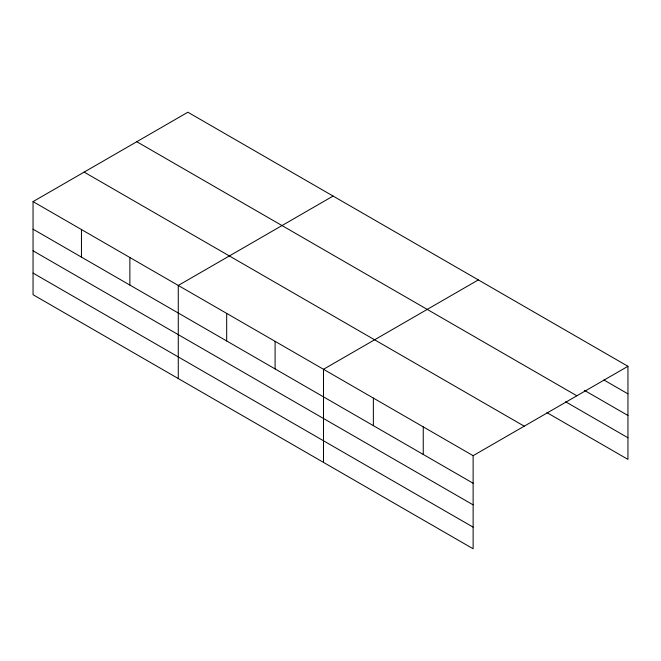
<?xml version="1.0" encoding="UTF-8"?>
<svg xmlns="http://www.w3.org/2000/svg" width="661" height="661" viewBox="0 0 661 661"><rect width="100%" height="100%" fill="white"/><g stroke="black" fill="none" stroke-linecap="round" stroke-linejoin="round"><path stroke-width="0.99" d="M473.127 504.872L473.127 455.677L33.05 201.605L33.05 294.707L473.127 548.779L473.127 504.872L33.05 250.8M546.903 412.604L627.95 459.395L627.95 366.293L187.873 112.221L33.05 201.605M333.103 196.061L178.272 285.453L178.272 378.555M478.324 279.909L323.502 369.292L323.502 462.394M473.127 455.677L627.95 366.293M603.906 379.976L627.95 393.865M584.307 390.296L627.95 415.488M136.786 141.718L576.855 395.79M565.609 401.772L627.95 437.772M84.145 172.108L524.214 426.18M33.05 229.177L473.127 483.249M33.05 273.084L473.127 527.156M423.247 426.882L423.247 454.454M373.374 398.087L373.374 425.659M275.092 341.349L275.092 368.912M226.682 313.397L226.682 340.969M129.87 257.501L129.87 285.073M81.46 229.557L81.46 257.121"/></g></svg>
